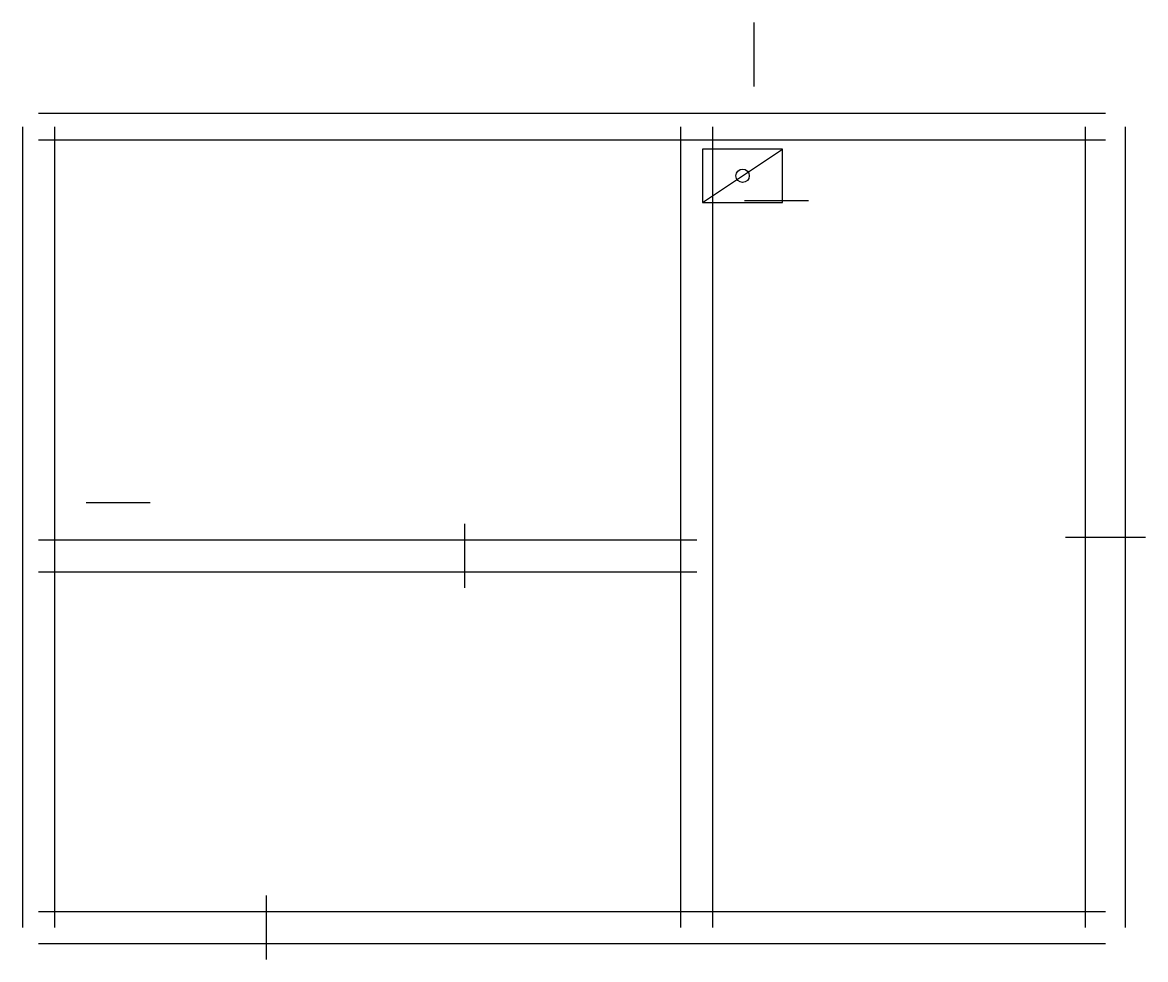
# Model space of a CAD drawing. Header units: millimetres. Extents: x -120 to 8300, y -240 to 6782.
import ezdxf

# ---------------------------------------------------------------- set-up
doc = ezdxf.new("R2010")
doc.units = ezdxf.units.MM
for name, color, linetype in [('FURN', 3, 'Continuous'), ('OPENING', 4, 'Continuous'), ('WALL', 7, 'Continuous')]:
    doc.layers.add(name, color=color, linetype=linetype)

# ---------------------------------------------------------------- blocks, each defined once
blk = doc.blocks.new('NOISE_INNER_54')
at = {"layer": 'FURN'}
blk.add_line((4381.5, 4891.4), (4981.5, 5291.4), dxfattribs=at)
blk.add_lwpolyline([(4381.5, 4891.4), (4981.5, 4891.4), (4981.5, 5291.4), (4381.5, 5291.4), (4381.5, 4891.4)], close=True, dxfattribs=at)
at = {"layer": 'OPENING'}
for p, q in [((4765.5, 6240), (4765.5, 5760)), ((5176, 4903), (4696, 4903)), ((-240, 2642.5), (240, 2642.5))]:
    blk.add_line(p, q, dxfattribs=at)
blk = doc.blocks.new('NOISE_OUTER_54')
at = {"layer": 'FURN'}
blk.add_circle((4681.5, 5091.4), 50, dxfattribs=at)
blk.add_blockref('NOISE_INNER_54', (0, 0))

msp = doc.modelspace()

# ---------------------------------------------------------------- linework, layer by layer
at = {"layer": 'OPENING'}
for p, q in [((3196.5, 2545), (3196.5, 3025)), ((8300, 2923.6), (7700, 2923.6)), ((1708.9, -240), (1708.9, 240))]:
    msp.add_line(p, q, dxfattribs=at)
at = {"layer": 'WALL'}
for p, q in [((-120, 6000), (-120, 0)), ((4816, 0), (4816, 6000)), ((7850, 0), (7850, 6000)), ((8150, 0), (8150, 6000)), ((8000, 5900), (0, 5900)), ((0, 2905), (4936, 2905))]:
    msp.add_line(p, q, dxfattribs=at)
for points in [[(8000, 6100), (0, 6100)], [(120, 6000), (120, 0)], [(5056, 0), (5056, 6000)], [(0, 2665), (4936, 2665)], [(0, 120), (8000, 120)], [(0, -120), (8000, -120)]]:
    msp.add_lwpolyline(points, dxfattribs=at)

# ---------------------------------------------------------------- block references
msp.add_blockref('NOISE_OUTER_54', (597.7, 542.1))

doc.saveas('drawing.dxf')
